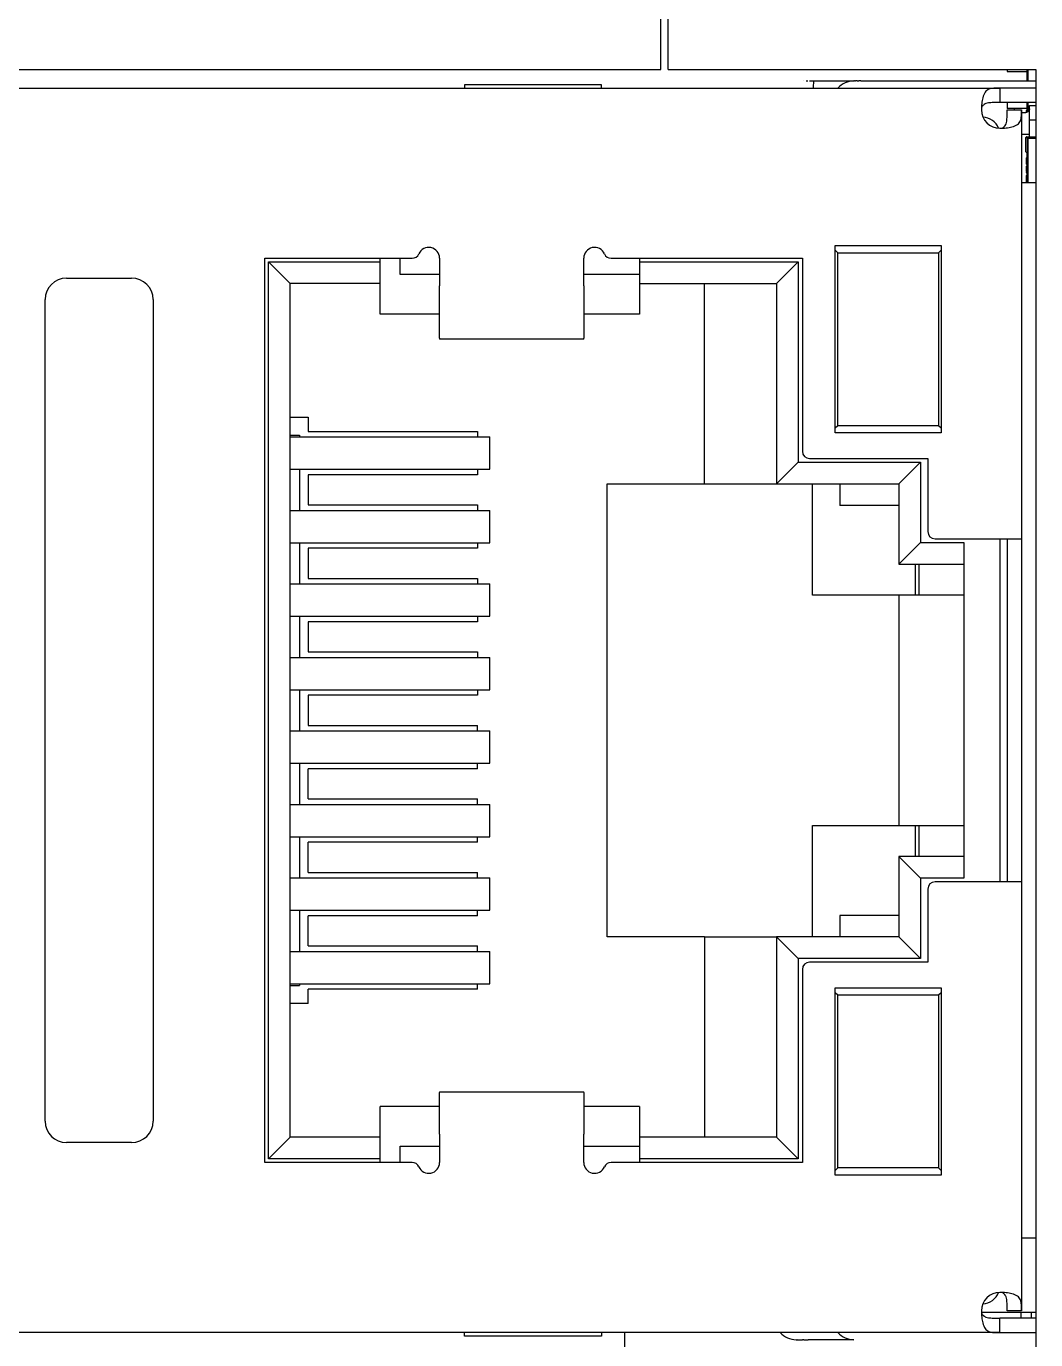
# Model space of a CAD drawing. Header units: inches. Extents: x 17 to 3130, y 15 to 659.
# Drawn here: x 1760.06 to 1774.06, y 247.88 to 266.11 of the extents above; entities that cross this region are included whole.
import ezdxf

# ---------------------------------------------------------------- set-up
doc = ezdxf.new("R2010")
doc.units = ezdxf.units.IN
doc.header["$MEASUREMENT"] = 0
doc.layers.add('Sichtbare Kanten(DIN)', color=7, linetype='Continuous', lineweight=25)

msp = doc.modelspace()

# ---------------------------------------------------------------- linework, layer by layer
at = {"layer": 'Sichtbare Kanten(DIN)'}
for p, q in [((1768.86406, 265.50861), (1768.86406, 269.65861)), ((1768.96406, 265.50861), (1768.96406, 269.65861)), ((1748.56406, 265.50861), (1768.86406, 265.50861)), ((1768.96406, 265.50861), (1774.06406, 265.50861)), ((1773.66683, 265.50861), (1773.66683, 265.48049)), ((1773.66683, 265.48049), (1773.94683, 265.48049)), ((1773.94683, 265.34849), (1773.94683, 265.50861)), ((1773.95683, 265.50861), (1773.95683, 265.34849)), ((1774.06406, 265.50861), (1774.06406, 230.05861)), ((1748.61683, 265.24849), (1773.56683, 265.24849)), ((1768.03795, 265.29683), (1766.13795, 265.29683)), ((1766.13795, 265.29683), (1766.13795, 265.24849)), ((1768.03795, 265.24849), (1768.03795, 265.29683)), ((1770.84056, 265.34849), (1770.84166, 265.34849)), ((1770.88065, 265.34849), (1770.90083, 265.34849)), ((1770.92723, 265.34849), (1770.99006, 265.34849)), ((1770.99006, 265.34849), (1771.54056, 265.34849)), ((1771.54056, 265.34849), (1771.54194, 265.34849)), ((1771.55143, 265.34849), (1771.54194, 265.34849)), ((1771.55143, 265.34849), (1771.56237, 265.34849)), ((1771.58617, 265.34849), (1771.56237, 265.34849)), ((1771.58617, 265.34849), (1771.60833, 265.34849)), ((1771.63855, 265.34849), (1771.60833, 265.34849)), ((1771.63855, 265.34849), (1771.70667, 265.34849)), ((1771.70667, 265.34849), (1774.06406, 265.34849)), ((1774.06406, 265.24849), (1773.56683, 265.24849)), ((1773.56683, 265.24849), (1773.56683, 265.04849)), ((1774.06406, 265.04849), (1773.56683, 265.04849)), ((1773.66683, 265.04849), (1773.66683, 264.96449)), ((1773.94683, 264.96449), (1773.66683, 264.96449)), ((1773.66683, 264.94849), (1773.86683, 264.94849)), ((1773.76683, 264.96449), (1773.76683, 264.94849)), ((1773.86683, 264.94849), (1773.86683, 258.99349)), ((1773.86683, 264.90977), (1773.92683, 264.90977)), ((1773.93683, 264.91078), (1773.93683, 264.94033)), ((1773.94483, 264.94833), (1773.94683, 264.94833)), ((1773.94683, 264.91394), (1773.94683, 265.04849)), ((1773.95683, 265.04849), (1773.95683, 264.91977)), ((1773.97683, 265.00977), (1774.06406, 265.00977)), ((1773.97683, 264.80977), (1773.97683, 265.00977)), ((1773.97683, 264.80977), (1774.06406, 264.80977)), ((1773.97683, 264.57409), (1773.97683, 264.80977)), ((1773.86683, 264.60977), (1773.92683, 264.60977)), ((1773.92683, 264.36616), (1773.92683, 264.56202)), ((1773.9283, 264.56555), (1773.93537, 264.57262)), ((1773.93891, 264.57409), (1774.06406, 264.57409)), ((1773.94683, 264.55409), (1773.94683, 264.35909)), ((1773.95183, 264.55409), (1773.94683, 264.55409)), ((1773.95183, 264.55409), (1773.95683, 264.55409)), ((1773.95683, 264.55409), (1774.06406, 264.55409)), ((1773.95683, 264.55409), (1773.95683, 263.93414)), ((1773.93537, 264.35555), (1773.9283, 264.36262)), ((1773.94183, 264.35409), (1773.93891, 264.35409)), ((1773.94683, 263.93414), (1773.94683, 264.35909)), ((1773.93683, 264.23858), (1773.93683, 264.28198)), ((1773.93683, 264.09528), (1773.93683, 264.16711)), ((1773.94483, 264.28998), (1773.94683, 264.28998)), ((1773.94483, 264.2387), (1773.94683, 264.2387)), ((1773.94483, 264.18742), (1773.94683, 264.18742)), ((1773.94483, 264.17511), (1773.94683, 264.17511)), ((1773.93683, 264.09286), (1773.93683, 264.09528)), ((1773.93683, 264.09286), (1773.93683, 264.07686)), ((1773.93683, 264.07234), (1773.93683, 264.07686)), ((1773.93683, 263.99242), (1773.93683, 264.03583)), ((1773.94683, 264.08486), (1773.94483, 264.08486)), ((1773.94683, 264.06434), (1773.94483, 264.06434)), ((1773.94483, 264.04383), (1773.94683, 264.04383)), ((1773.94483, 263.99255), (1773.94683, 263.99255)), ((1774.06406, 263.93414), (1773.86683, 263.93414)), ((1773.94483, 263.94127), (1773.94683, 263.94127)), ((1771.28183, 260.46349), (1771.28183, 263.06349)), ((1771.28183, 263.06349), (1772.75183, 263.06349)), ((1772.75183, 263.06349), (1772.75183, 260.46349)), ((1763.36683, 250.33849), (1763.36683, 262.88849)), ((1763.36683, 262.88849), (1765.41271, 262.88849)), ((1764.96683, 262.83849), (1764.96683, 262.88849)), ((1765.24683, 262.66349), (1765.24683, 262.88849)), ((1765.79183, 262.88849), (1765.79183, 262.50297)), ((1767.79183, 262.50297), (1767.79183, 262.88849)), ((1768.17096, 262.88849), (1770.82683, 262.88849)), ((1768.56683, 262.88849), (1768.56683, 262.83849)), ((1770.82683, 262.88849), (1770.82683, 260.20849)), ((1771.28183, 262.99849), (1771.31683, 262.96349)), ((1771.31683, 262.96349), (1772.71683, 262.96349)), ((1771.31683, 260.56349), (1771.31683, 262.96349)), ((1772.71683, 262.96349), (1772.75183, 262.99849)), ((1772.71683, 262.96349), (1772.71683, 260.56349)), ((1763.41683, 250.38849), (1763.41683, 262.83849)), ((1763.41683, 262.83849), (1764.96683, 262.83849)), ((1763.41683, 262.83849), (1763.71683, 262.53849)), ((1764.96683, 262.53849), (1764.96683, 262.83849)), ((1768.56683, 262.83849), (1768.56683, 262.53849)), ((1768.56683, 262.83849), (1770.76683, 262.83849)), ((1770.76683, 262.83849), (1770.46683, 262.53849)), ((1770.76683, 262.83849), (1770.76683, 260.05849)), ((1760.61683, 262.61349), (1761.51683, 262.61349)), ((1764.96683, 262.53849), (1763.71683, 262.53849)), ((1763.71683, 250.68849), (1763.71683, 262.53849)), ((1764.96683, 262.11349), (1764.96683, 262.53849)), ((1765.79183, 262.66349), (1765.24683, 262.66349)), ((1765.79183, 261.77797), (1765.79183, 262.50297)), ((1768.56683, 262.66349), (1767.79183, 262.66349)), ((1767.79183, 262.50297), (1767.79183, 261.77797)), ((1768.56683, 262.53849), (1768.56683, 262.11349)), ((1768.56683, 262.53849), (1770.46683, 262.53849)), ((1769.46683, 259.75849), (1769.46683, 262.53849)), ((1770.46683, 262.53849), (1770.46683, 259.75849)), ((1760.31683, 250.91349), (1760.31683, 262.31349)), ((1761.81683, 262.31349), (1761.81683, 250.91349)), ((1765.79183, 262.11349), (1764.96683, 262.11349)), ((1768.56683, 262.11349), (1767.79183, 262.11349)), ((1765.79183, 261.77797), (1765.79183, 261.76349)), ((1767.79183, 261.76349), (1767.79183, 261.77797)), ((1767.79183, 261.76349), (1765.79183, 261.76349)), ((1763.71683, 260.68018), (1763.96683, 260.68018)), ((1763.96683, 260.68018), (1763.96683, 260.48349)), ((1771.31683, 260.56349), (1771.28183, 260.52849)), ((1772.71683, 260.56349), (1771.31683, 260.56349)), ((1772.75183, 260.52849), (1772.71683, 260.56349)), ((1763.71683, 260.43349), (1763.84683, 260.43349)), ((1763.71683, 260.40849), (1766.48791, 260.40849)), ((1763.84683, 260.43349), (1763.84683, 260.40849)), ((1763.96683, 260.48349), (1766.31687, 260.48349)), ((1766.31687, 260.48349), (1766.31687, 260.40849)), ((1766.48791, 259.95849), (1766.48791, 260.40849)), ((1772.75183, 260.46349), (1771.28183, 260.46349)), ((1763.71683, 259.95849), (1766.48791, 259.95849)), ((1763.84683, 259.95849), (1763.84683, 259.38849)), ((1766.31687, 259.95849), (1766.31687, 259.88349)), ((1770.76683, 260.05849), (1770.46683, 259.75849)), ((1770.76683, 260.05849), (1772.46683, 260.05849)), ((1770.92683, 260.10849), (1772.56683, 260.10849)), ((1772.46683, 260.05849), (1772.16683, 259.75849)), ((1772.46683, 260.05849), (1772.46683, 258.94349)), ((1772.56683, 260.10849), (1772.56683, 259.09349)), ((1766.31687, 259.88349), (1763.96683, 259.88349)), ((1763.96683, 259.88349), (1763.96683, 259.46349)), ((1768.11683, 253.46849), (1768.11683, 259.75849)), ((1768.11683, 259.75849), (1769.46683, 259.75849)), ((1769.46683, 259.75849), (1770.46683, 259.75849)), ((1770.46683, 259.75849), (1772.16683, 259.75849)), ((1770.96683, 258.21349), (1770.96683, 259.75849)), ((1771.34683, 259.75849), (1771.34683, 259.45849)), ((1772.16683, 259.75849), (1772.16683, 258.64349)), ((1763.96683, 259.46349), (1766.31687, 259.46349)), ((1766.31687, 259.46349), (1766.31687, 259.38849)), ((1772.16683, 259.45849), (1771.34683, 259.45849)), ((1763.71683, 259.38849), (1766.48791, 259.38849)), ((1766.48791, 258.93849), (1766.48791, 259.38849)), ((1763.71683, 258.93849), (1766.48791, 258.93849)), ((1763.84683, 258.93849), (1763.84683, 258.36849)), ((1766.31687, 258.86349), (1763.96683, 258.86349)), ((1763.96683, 258.86349), (1763.96683, 258.44349)), ((1766.31687, 258.93849), (1766.31687, 258.86349)), ((1772.46683, 258.94349), (1772.16683, 258.64349)), ((1772.46683, 258.94349), (1773.06683, 258.94349)), ((1772.66683, 258.99349), (1773.56683, 258.99349)), ((1773.06683, 258.94349), (1773.06683, 254.28349)), ((1773.56683, 258.99349), (1773.56683, 254.23349)), ((1773.56683, 258.99349), (1773.86683, 258.99349)), ((1773.66683, 258.99349), (1773.66683, 254.23349)), ((1773.86683, 258.99349), (1773.86683, 254.23349)), ((1772.16683, 258.64349), (1773.06683, 258.64349)), ((1772.39683, 258.21349), (1772.39683, 258.64349)), ((1772.44683, 258.21349), (1772.44683, 258.64349)), ((1763.71683, 258.36849), (1766.48791, 258.36849)), ((1763.96683, 258.44349), (1766.31687, 258.44349)), ((1766.31687, 258.44349), (1766.31687, 258.36849)), ((1766.48791, 257.91849), (1766.48791, 258.36849)), ((1772.16683, 258.21349), (1770.96683, 258.21349)), ((1773.06683, 258.21349), (1772.16683, 258.21349)), ((1772.16683, 258.21349), (1772.16683, 255.01349)), ((1763.71683, 257.91849), (1766.48791, 257.91849)), ((1763.84683, 257.91849), (1763.84683, 257.34849)), ((1766.31687, 257.84349), (1763.96683, 257.84349)), ((1763.96683, 257.84349), (1763.96683, 257.42349)), ((1766.31687, 257.91849), (1766.31687, 257.84349)), ((1763.96683, 257.42349), (1766.31687, 257.42349)), ((1766.31687, 257.42349), (1766.31687, 257.34849)), ((1763.71683, 257.34849), (1766.48791, 257.34849)), ((1766.48791, 256.89849), (1766.48791, 257.34849)), ((1763.71683, 256.89849), (1766.48791, 256.89849)), ((1763.84683, 256.89849), (1763.84683, 256.32849)), ((1766.31687, 256.89849), (1766.31687, 256.82349)), ((1766.31687, 256.82349), (1763.96683, 256.82349)), ((1763.96683, 256.82349), (1763.96683, 256.40349)), ((1763.71683, 256.32849), (1766.48791, 256.32849)), ((1763.96683, 256.40349), (1766.31687, 256.40349)), ((1766.31687, 256.32849), (1766.31687, 256.40349)), ((1766.48791, 255.87849), (1766.48791, 256.32849)), ((1763.71683, 255.87849), (1766.48791, 255.87849)), ((1763.84683, 255.87849), (1763.84683, 255.30849)), ((1766.31687, 255.80349), (1763.96683, 255.80349)), ((1763.96683, 255.38349), (1763.96683, 255.80349)), ((1766.31687, 255.80349), (1766.31687, 255.87849)), ((1763.71683, 255.30849), (1766.48791, 255.30849)), ((1763.96683, 255.38349), (1766.31687, 255.38349)), ((1766.31687, 255.30849), (1766.31687, 255.38349)), ((1766.48791, 254.85849), (1766.48791, 255.30849)), ((1763.71683, 254.85849), (1766.48791, 254.85849)), ((1763.84683, 254.85849), (1763.84683, 254.28849)), ((1766.31687, 254.78349), (1766.31687, 254.85849)), ((1770.96683, 255.01349), (1772.16683, 255.01349)), ((1770.96683, 253.46849), (1770.96683, 255.01349)), ((1772.16683, 255.01349), (1773.06683, 255.01349)), ((1772.39683, 254.58349), (1772.39683, 255.01349)), ((1772.44683, 254.58349), (1772.44683, 255.01349)), ((1766.31687, 254.78349), (1763.96683, 254.78349)), ((1763.96683, 254.36349), (1763.96683, 254.78349)), ((1773.06683, 254.58349), (1772.16683, 254.58349)), ((1772.46683, 254.28349), (1772.16683, 254.58349)), ((1772.16683, 254.58349), (1772.16683, 253.46849)), ((1763.96683, 254.36349), (1766.31687, 254.36349)), ((1766.31687, 254.28849), (1766.31687, 254.36349)), ((1763.71683, 254.28849), (1766.48791, 254.28849)), ((1766.48791, 253.83849), (1766.48791, 254.28849)), ((1773.06683, 254.28349), (1772.46683, 254.28349)), ((1772.46683, 254.28349), (1772.46683, 253.16849)), ((1772.56683, 254.13349), (1772.56683, 253.11849)), ((1773.56683, 254.23349), (1772.66683, 254.23349)), ((1773.86683, 254.23349), (1773.56683, 254.23349)), ((1773.86683, 254.23349), (1773.86683, 248.27849)), ((1763.71683, 253.83849), (1766.48791, 253.83849)), ((1763.84683, 253.83849), (1763.84683, 253.26849)), ((1766.31687, 253.76349), (1763.96683, 253.76349)), ((1763.96683, 253.34349), (1763.96683, 253.76349)), ((1766.31687, 253.76349), (1766.31687, 253.83849)), ((1772.16683, 253.76849), (1771.34683, 253.76849)), ((1771.34683, 253.76849), (1771.34683, 253.46849)), ((1769.46683, 253.46849), (1768.11683, 253.46849)), ((1769.46683, 253.46849), (1769.46683, 250.68849)), ((1769.46683, 253.46849), (1770.46683, 253.46849)), ((1770.46683, 253.46849), (1770.46683, 250.68849)), ((1772.16683, 253.46849), (1770.46683, 253.46849)), ((1770.76683, 253.16849), (1770.46683, 253.46849)), ((1772.46683, 253.16849), (1772.16683, 253.46849)), ((1763.71683, 253.26849), (1766.48791, 253.26849)), ((1763.96683, 253.34349), (1766.31687, 253.34349)), ((1766.31687, 253.26849), (1766.31687, 253.34349)), ((1766.48791, 252.81849), (1766.48791, 253.26849)), ((1772.46683, 253.16849), (1770.76683, 253.16849)), ((1770.76683, 253.16849), (1770.76683, 250.38849)), ((1772.56683, 253.11849), (1770.92683, 253.11849)), ((1770.82683, 253.01849), (1770.82683, 250.33849)), ((1763.71683, 252.81849), (1766.48791, 252.81849)), ((1763.71683, 252.79349), (1763.84683, 252.79349)), ((1763.84683, 252.81849), (1763.84683, 252.79349)), ((1766.31687, 252.74349), (1763.96683, 252.74349)), ((1763.96683, 252.54679), (1763.96683, 252.74349)), ((1766.31687, 252.74349), (1766.31687, 252.81849)), ((1771.28183, 250.16349), (1771.28183, 252.76349)), ((1771.28183, 252.76349), (1772.75183, 252.76349)), ((1771.28183, 252.69849), (1771.31683, 252.66349)), ((1771.31683, 252.66349), (1772.71683, 252.66349)), ((1771.31683, 250.26349), (1771.31683, 252.66349)), ((1772.71683, 252.66349), (1772.75183, 252.69849)), ((1772.71683, 252.66349), (1772.71683, 250.26349)), ((1772.75183, 252.76349), (1772.75183, 250.16349)), ((1763.96683, 252.54679), (1763.71683, 252.54679)), ((1765.79183, 251.31849), (1765.79183, 251.31017)), ((1765.79183, 251.31849), (1767.79183, 251.31849)), ((1765.79183, 250.73017), (1765.79183, 251.31017)), ((1767.79183, 251.31017), (1767.79183, 251.31849)), ((1767.79183, 251.31017), (1767.79183, 250.73017)), ((1764.96683, 250.68849), (1764.96683, 251.11349)), ((1765.79183, 251.11349), (1764.96683, 251.11349)), ((1768.56683, 251.11349), (1767.79183, 251.11349)), ((1768.56683, 251.11349), (1768.56683, 250.68849)), ((1763.41683, 250.38849), (1763.71683, 250.68849)), ((1764.96683, 250.68849), (1763.71683, 250.68849)), ((1764.96683, 250.38849), (1764.96683, 250.68849)), ((1765.79183, 250.73017), (1765.79183, 250.33849)), ((1767.79183, 250.33849), (1767.79183, 250.73017)), ((1768.56683, 250.68849), (1768.56683, 250.38849)), ((1770.46683, 250.68849), (1768.56683, 250.68849)), ((1770.76683, 250.38849), (1770.46683, 250.68849)), ((1761.51683, 250.61349), (1760.61683, 250.61349)), ((1765.24683, 250.33849), (1765.24683, 250.56349)), ((1765.24683, 250.56349), (1765.79183, 250.56349)), ((1767.79183, 250.56349), (1768.56683, 250.56349)), ((1765.41271, 250.33849), (1763.36683, 250.33849)), ((1764.96683, 250.38849), (1763.41683, 250.38849)), ((1764.96683, 250.33849), (1764.96683, 250.38849)), ((1770.82683, 250.33849), (1768.17096, 250.33849)), ((1768.56683, 250.38849), (1768.56683, 250.33849)), ((1770.76683, 250.38849), (1768.56683, 250.38849)), ((1771.31683, 250.26349), (1771.28183, 250.22849)), ((1772.75183, 250.16349), (1771.28183, 250.16349)), ((1772.71683, 250.26349), (1771.31683, 250.26349)), ((1772.75183, 250.22849), (1772.71683, 250.26349)), ((1773.86683, 249.29283), (1774.06406, 249.29283)), ((1774.06406, 248.25649), (1773.31235, 248.25649)), ((1773.86683, 248.17849), (1773.56683, 248.17849)), ((1773.56683, 247.97849), (1773.56683, 248.17849)), ((1773.86683, 248.27849), (1773.66683, 248.27849)), ((1773.85881, 248.25649), (1773.85881, 248.17849)), ((1774.06406, 248.17849), (1773.86683, 248.17849)), ((1774.00649, 248.17849), (1774.00649, 248.25649)), ((1773.56683, 247.97849), (1748.61683, 247.97849)), ((1766.13795, 247.93014), (1766.13795, 247.97849)), ((1768.03795, 247.93014), (1766.13795, 247.93014)), ((1768.03795, 247.97849), (1768.03795, 247.93014)), ((1768.35881, 247.97849), (1768.35881, 247.59549)), ((1773.56683, 247.97849), (1773.86683, 247.97849)), ((1773.86683, 247.97849), (1774.06406, 247.97849)), ((1770.74061, 247.87849), (1770.74059, 247.87849)), ((1770.74061, 247.87849), (1770.74772, 247.87849)), ((1770.75369, 247.87849), (1770.82868, 247.87849)), ((1770.84417, 247.87849), (1770.90675, 247.87849)), ((1771.54055, 247.87849), (1770.90675, 247.87849)), ((1771.54068, 247.87849), (1771.54056, 247.87849))]:
    msp.add_line(p, q, dxfattribs=at)
for centre, radius, start, end in [((1771.54061, 265.04849), 0.3, 90.008443, 138.189685), ((1773.56683, 264.94849), 0.25708, 180, 270), ((1773.94483, 264.94033), 0.008, 90, 180), ((1773.31683, 264.59849), 0.25, 21.97813, 86.946514), ((1773.93183, 264.56202), 0.005, 135, 180), ((1773.93891, 264.56909), 0.005, 90, 135), ((1773.93183, 264.36616), 0.005, 180, 225), ((1773.93891, 264.35909), 0.005, 225, 270), ((1773.94183, 264.35909), 0.005, 270, 0), ((1773.94483, 264.16711), 0.008, 90, 180), ((1773.94483, 264.09286), 0.008, 180, 270), ((1773.94483, 264.07234), 0.008, 180, 270), ((1765.41271, 262.98849), 0.1, 270, 336.421821), ((1765.64183, 262.88849), 0.15, 0, 156.421822), ((1767.94183, 262.88849), 0.15, 23.578178, 180), ((1768.17096, 262.98849), 0.1, 203.578178, 270), ((1760.61683, 262.31349), 0.3, 90, 180), ((1761.51683, 262.31349), 0.3, 0, 90), ((1770.92683, 260.20849), 0.1, 180, 270), ((1772.66683, 259.09349), 0.1, 180, 270), ((1772.66683, 254.13349), 0.1, 90, 180), ((1770.92683, 253.01849), 0.1, 90, 180), ((1760.61683, 250.91349), 0.3, 180, 270), ((1761.51683, 250.91349), 0.3, 270, 0), ((1765.41271, 250.23849), 0.1, 23.578178, 90), ((1765.64183, 250.33849), 0.15, 203.578179, 0), ((1767.94183, 250.33849), 0.15, 180, 336.421821), ((1768.17096, 250.23849), 0.1, 90, 156.421823), ((1773.56683, 248.27849), 0.25708, 90, 180), ((1773.31683, 248.62849), 0.25, 273.053486, 338.021869), ((1770.74061, 248.17849), 0.3, 221.810315, 269.997921), ((1771.54061, 248.17849), 0.3, 221.810315, 269.991357)]:
    msp.add_arc(centre, radius, start, end, dxfattribs=at)
for centre, major_axis, ratio, start_param, end_param in [((1773.94483, 264.23858), (-0.008, 0), 0.01553746, 4.71238898, 6.28318525), ((1773.94483, 264.19542), (-0.008, 0), 0.99997017, 0, 1.57072424), ((1773.94483, 264.28199), (0, 0.008), 0.99982817, 0, 1.57071304), ((1773.94483, 263.99242), (-0.008, 0), 0.01553746, 4.71238898, 6.28318525), ((1773.94483, 264.03583), (0, 0.008), 0.99982817, 0, 1.57071304), ((1773.94483, 263.94927), (-0.008, 0), 0.99997017, 0, 1.57072424)]:
    msp.add_ellipse(centre, major_axis=major_axis, ratio=ratio, start_param=start_param, end_param=end_param, dxfattribs=at)
for points, knots in [([(1770.98072, 265.24849), (1770.98083, 265.25212), (1770.98095, 265.25567), (1770.98203, 265.28695), (1770.98321, 265.30914), (1770.9861, 265.33952), (1770.98775, 265.34766), (1770.98985, 265.34847), (1770.98996, 265.34849), (1770.99006, 265.34849)], [-0.0247221134, -0.0247221134, -0.0247221134, -0.0247221134, -0.0232579597, -0.0232579597, -0.0115365909, -0.0115365909, 0, 0, 0.0006011587, 0.0006011587, 0.0006011587, 0.0006011587]), ([(1773.56682, 265.24849), (1773.55234, 265.24849), (1773.53806, 265.24851), (1773.50958, 265.24832), (1773.49572, 265.24808), (1773.45617, 265.24592), (1773.43364, 265.24231), (1773.39277, 265.22574), (1773.37613, 265.21211), (1773.34805, 265.17256), (1773.33655, 265.1461), (1773.32179, 265.08932), (1773.31736, 265.06333), (1773.31128, 265.00761), (1773.30976, 264.97815), (1773.30976, 264.9485)], [-0.0621463058, -0.0621463058, -0.0621463058, -0.0621463058, -0.0572938323, -0.0572938323, -0.0521627349, -0.0521627349, -0.041621349, -0.041621349, -0.0297529403, -0.0297529403, -0.0175745534, -0.0175745534, -0.0088998889, -0.0088998889, -0.000001, -0.000001, -0.000001, -0.000001]), ([(1773.56682, 265.04849), (1773.53847, 265.04849), (1773.50967, 265.04862), (1773.4519, 265.04754), (1773.42705, 265.04598), (1773.37948, 265.03828), (1773.36245, 265.03091), (1773.34306, 265.01879), (1773.33273, 265.01093), (1773.31968, 264.99133), (1773.31598, 264.98337), (1773.31103, 264.9663), (1773.30976, 264.95748), (1773.30976, 264.9485)], [-0.0285717575, -0.0285717575, -0.0285717575, -0.0285717575, -0.0235461451, -0.0235461451, -0.0180263128, -0.0180263128, -0.0105113236, -0.0105113236, -0.005512376, -0.005512376, -0.0026982908, -0.0026982908, -0.000001, -0.000001, -0.000001, -0.000001]), ([(1773.56684, 264.69141), (1773.57583, 264.69141), (1773.58465, 264.69268), (1773.60172, 264.69763), (1773.60968, 264.70134), (1773.62927, 264.71438), (1773.63714, 264.72471), (1773.64926, 264.7441), (1773.65663, 264.76113), (1773.66432, 264.8087), (1773.66589, 264.83356), (1773.66696, 264.89132), (1773.66683, 264.92012), (1773.66683, 264.94848)], [-0.0483841219, -0.0483841219, -0.0483841219, -0.0483841219, -0.0438164021, -0.0438164021, -0.0390508951, -0.0390508951, -0.0305854335, -0.0305854335, -0.0178591866, -0.0178591866, -0.0085116259, -0.0085116259, -0.0000009978, -0.0000009978, -0.0000009978, -0.0000009978]), ([(1773.56684, 264.69141), (1773.59652, 264.69141), (1773.62601, 264.69294), (1773.68178, 264.69903), (1773.70778, 264.70346), (1773.76455, 264.71824), (1773.791, 264.72975), (1773.83053, 264.75786), (1773.84414, 264.7745), (1773.86061, 264.8152), (1773.86426, 264.83766), (1773.86643, 264.87744), (1773.86667, 264.89128), (1773.86686, 264.91974), (1773.86683, 264.93401), (1773.86683, 264.94848)], [-0.0564799696, -0.0564799696, -0.0564799696, -0.0564799696, -0.048346412, -0.048346412, -0.0404181973, -0.0404181973, -0.0292983019, -0.0292983019, -0.0184639305, -0.0184639305, -0.0089370656, -0.0089370656, -0.0043445517, -0.0043445517, -0.0000009999, -0.0000009999, -0.0000009999, -0.0000009999]), ([(1773.97683, 264.95977), (1773.97683, 264.95928), (1773.97683, 264.95879), (1773.97674, 264.95579), (1773.97648, 264.95328), (1773.97541, 264.94742), (1773.97444, 264.9441), (1773.97069, 264.93488), (1773.96708, 264.92939), (1773.95796, 264.9201), (1773.95254, 264.91639), (1773.94058, 264.91125), (1773.93415, 264.90988), (1773.92738, 264.90977), (1773.92711, 264.90977), (1773.92683, 264.90977)], [-0.01561185189, -0.01561185189, -0.01561185189, -0.01561185189, -0.01546593698, -0.01546593698, -0.01470998113, -0.01470998113, -0.01367574553, -0.01367574553, -0.01172149219, -0.01172149219, -0.00976873122, -0.00976873122, -0.00781680078, -0.00781680078, -0.00773537212, -0.00773537212, -0.00773537212, -0.00773537212]), ([(1773.92683, 264.60977), (1773.93307, 264.60977), (1773.93925, 264.60981), (1773.95112, 264.60999), (1773.95666, 264.61012), (1773.96608, 264.61046), (1773.96986, 264.61066), (1773.97516, 264.6111), (1773.97662, 264.61134), (1773.97683, 264.61159), (1773.97683, 264.61161), (1773.97683, 264.61162)], [-0.00773537212, -0.00773537212, -0.00773537212, -0.00773537212, -0.0058644577, -0.0058644577, -0.00391075827, -0.00391075827, -0.00195567485, -0.00195567485, 0, 0, 0.00014591453, 0.00014591453, 0.00014591453, 0.00014591453]), ([(1773.93683, 264.19542), (1773.93683, 264.19547), (1773.93684, 264.19603), (1773.93684, 264.19859), (1773.93684, 264.19955), (1773.93684, 264.2008), (1773.93684, 264.20242), (1773.93684, 264.20378), (1773.93684, 264.20541), (1773.93684, 264.20745), (1773.93684, 264.20945), (1773.93683, 264.21186), (1773.93683, 264.21478), (1773.93683, 264.21766), (1773.93683, 264.22101), (1773.93683, 264.22446), (1773.93684, 264.22898), (1773.93683, 264.23377), (1773.93683, 264.23858)], [0.000000000114, 0.000000000114, 0.000000000114, 0.000000000114, 0.0000350888399, 0.0000350888399, 0.0000350888399, 0.0000482821296, 0.0000482821296, 0.0000482821296, 0.0000594392106, 0.0000594392106, 0.0000594392106, 0.0000703966744, 0.0000703966744, 0.0000703966744, 0.0000812365858, 0.0000812365858, 0.0000812365858, 0.0000954644591, 0.0000954644591, 0.0000954644591, 0.0000954644591]), ([(1773.93683, 263.94927), (1773.93683, 263.94932), (1773.93684, 263.94988), (1773.93684, 263.95244), (1773.93684, 263.9534), (1773.93684, 263.95465), (1773.93684, 263.95626), (1773.93684, 263.95762), (1773.93684, 263.95926), (1773.93684, 263.96129), (1773.93684, 263.9633), (1773.93683, 263.9657), (1773.93683, 263.96862), (1773.93683, 263.97151), (1773.93683, 263.97486), (1773.93683, 263.9783), (1773.93684, 263.98282), (1773.93683, 263.98761), (1773.93683, 263.99242)], [0.000000000114, 0.000000000114, 0.000000000114, 0.000000000114, 0.0000350888399, 0.0000350888399, 0.0000350888399, 0.0000482821296, 0.0000482821296, 0.0000482821296, 0.0000594392106, 0.0000594392106, 0.0000594392106, 0.0000703966744, 0.0000703966744, 0.0000703966744, 0.0000812365858, 0.0000812365858, 0.0000812365858, 0.0000954644591, 0.0000954644591, 0.0000954644591, 0.0000954644591]), ([(1773.66683, 248.2785), (1773.66683, 248.30671), (1773.66696, 248.33535), (1773.66591, 248.39293), (1773.66436, 248.41767), (1773.65681, 248.46518), (1773.64953, 248.48233), (1773.63733, 248.50203), (1773.62947, 248.5124), (1773.6099, 248.52552), (1773.60191, 248.52927), (1773.58475, 248.53428), (1773.57588, 248.53557), (1773.56684, 248.53557)], [-0.0284889924, -0.0284889924, -0.0284889924, -0.0284889924, -0.0235228224, -0.0235228224, -0.0180511728, -0.0180511728, -0.0105391665, -0.0105391665, -0.0055454236, -0.0055454236, -0.0027139496, -0.0027139496, -0.000001, -0.000001, -0.000001, -0.000001]), ([(1773.86683, 248.2785), (1773.86683, 248.29298), (1773.86686, 248.30726), (1773.86667, 248.33575), (1773.86643, 248.3496), (1773.86426, 248.38916), (1773.86066, 248.41168), (1773.84409, 248.45255), (1773.83046, 248.46919), (1773.79091, 248.49728), (1773.76444, 248.50877), (1773.70766, 248.52354), (1773.68168, 248.52796), (1773.62596, 248.53404), (1773.5965, 248.53557), (1773.56684, 248.53557)], [-0.0621463058, -0.0621463058, -0.0621463058, -0.0621463058, -0.0572938323, -0.0572938323, -0.0521627349, -0.0521627349, -0.041621349, -0.041621349, -0.0297529403, -0.0297529403, -0.0175745534, -0.0175745534, -0.0088998889, -0.0088998889, -0.000001, -0.000001, -0.000001, -0.000001]), ([(1773.30976, 248.27848), (1773.30976, 248.26947), (1773.31104, 248.26062), (1773.31602, 248.24351), (1773.31974, 248.23553), (1773.33283, 248.21595), (1773.34318, 248.20809), (1773.36272, 248.19593), (1773.37981, 248.1886), (1773.42735, 248.18098), (1773.45215, 248.17943), (1773.50982, 248.17836), (1773.53854, 248.17849), (1773.56683, 248.17849)], [-0.0484694796, -0.0484694796, -0.0484694796, -0.0484694796, -0.0438752928, -0.0438752928, -0.0390812799, -0.0390812799, -0.0305941126, -0.0305941126, -0.0178270116, -0.0178270116, -0.008489301, -0.008489301, -0.000001, -0.000001, -0.000001, -0.000001]), ([(1773.30976, 248.27848), (1773.30976, 248.2488), (1773.31128, 248.21931), (1773.31737, 248.16355), (1773.32181, 248.13755), (1773.33659, 248.08077), (1773.34809, 248.05432), (1773.3762, 248.0148), (1773.39285, 248.00118), (1773.43354, 247.98472), (1773.45601, 247.98106), (1773.49579, 247.97889), (1773.50963, 247.97866), (1773.53809, 247.97847), (1773.55236, 247.97849), (1773.56682, 247.97849)], [-0.0564799772, -0.0564799772, -0.0564799772, -0.0564799772, -0.0483464175, -0.0483464175, -0.0404182007, -0.0404182007, -0.0292983049, -0.0292983049, -0.0184639334, -0.0184639334, -0.0089370695, -0.0089370695, -0.0043445537, -0.0043445537, -0.000001, -0.000001, -0.000001, -0.000001]), ([(1770.75368, 247.87849), (1770.75277, 247.87849), (1770.75191, 247.87849), (1770.75109, 247.87849), (1770.74986, 247.87849), (1770.74874, 247.87849), (1770.74772, 247.87849)], [0.3727686276, 0.3727686276, 0.3727686276, 0.3727686276, 0.3863636364, 0.3863636364, 0.3863636364, 0.406904817, 0.406904817, 0.406904817, 0.406904817]), ([(1770.84417, 247.87849), (1770.84205, 247.87849), (1770.83994, 247.87849), (1770.83784, 247.87849), (1770.83477, 247.87849), (1770.83171, 247.87849), (1770.82868, 247.87849)], [0.1228393678, 0.1228393678, 0.1228393678, 0.1228393678, 0.1363636364, 0.1363636364, 0.1363636364, 0.1560961503, 0.1560961503, 0.1560961503, 0.1560961503])]:
    msp.add_open_spline(points, degree=3, knots=knots, dxfattribs=at)
msp.add_rational_spline([(1773.94683, 264.55409), (1773.94683, 264.55409), (1773.94476, 264.55616), (1773.94183, 264.55909)], [1, 0.804737854124, 0.804737854124, 1], degree=3, dxfattribs=at)

doc.saveas('drawing.dxf')
